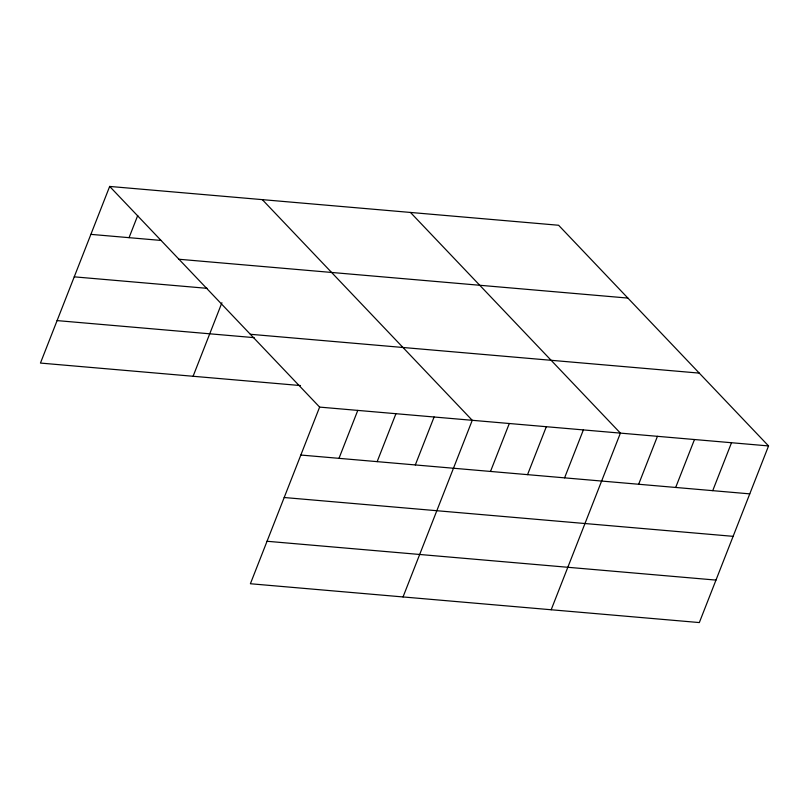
<?xml version="1.0" encoding="UTF-8"?>
<svg xmlns="http://www.w3.org/2000/svg" width="809" height="809" viewBox="0 0 809 809"><rect width="100%" height="100%" fill="white"/><g stroke="black" fill="none" stroke-linecap="round" stroke-linejoin="round"><path stroke-width="1.21" d="M109.67 186.434L319.626 407.099L250.396 583.744L699.33 622.566L768.55 445.931L558.604 225.256L109.67 186.434L40.45 363.069L300.493 385.559M129.046 237.664L137.752 215.457M193.088 376.276L221.919 302.708M338.991 458.339L357.78 410.406M377.156 461.636L395.945 413.702M415.31 464.942L434.099 416.999M403.034 596.941L472.254 420.306L262.308 199.631M490.507 471.445L509.296 423.512M527.549 474.65L546.328 426.707M564.581 477.846L583.37 429.913M551.182 609.753L620.402 433.118L410.456 212.443M638.655 484.257L657.444 436.324M675.687 487.463L694.476 439.52M712.729 490.659L731.518 442.725M90.891 234.367L161.052 240.435M178.961 259.254L627.885 298.076M74.246 276.84L207.185 288.338M250.345 334.279L699.269 373.111M57.095 320.597L254.178 337.646M319.626 407.099L768.55 445.931M300.837 455.042L749.761 493.864M284.192 497.515L733.116 536.337M267.041 541.272L715.965 580.093"/></g></svg>
